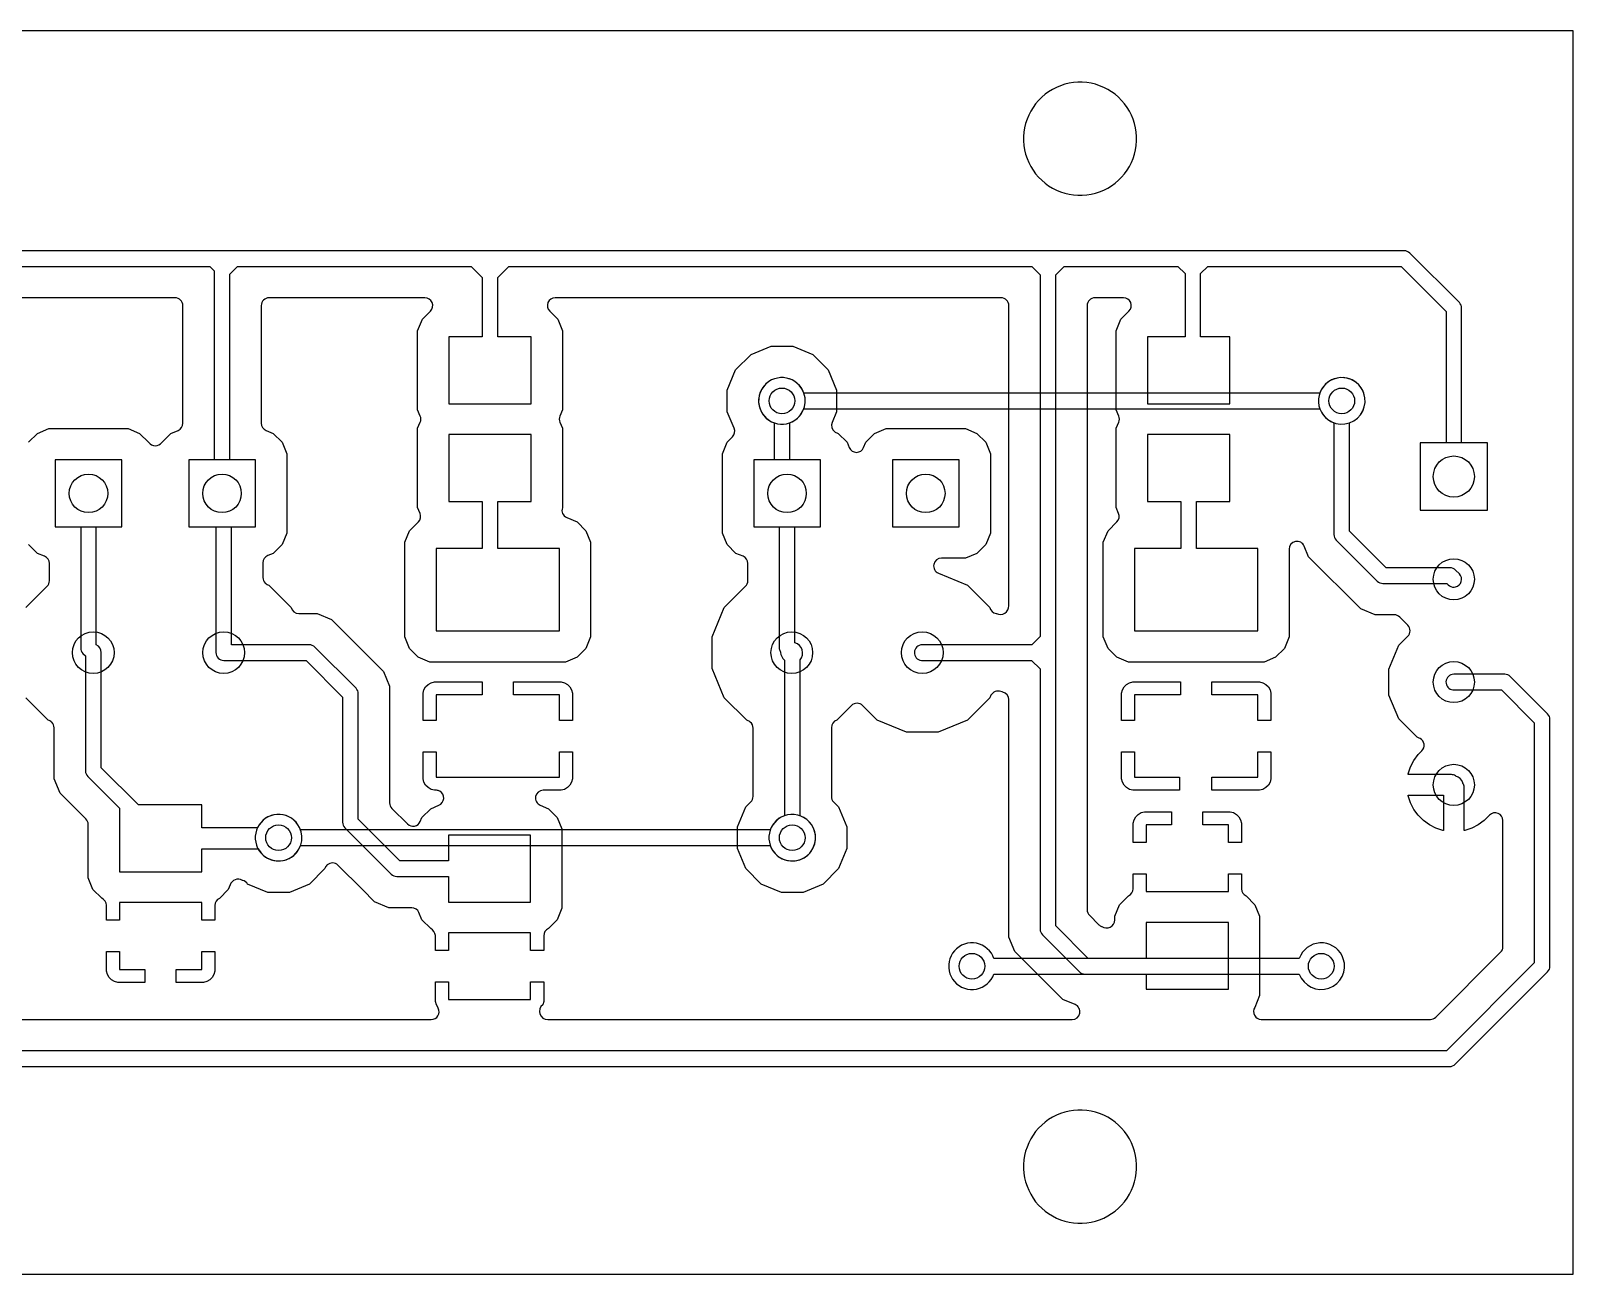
# Model space of a CAD drawing. Header units: millimetres. Extents: x -93.7 to -35.5, y -12.1 to 12.1.
# Drawn here: x -65.52 to -35.5, y -12.09 to 12.1 of the extents above; entities that cross this region are included whole.
import ezdxf

# ---------------------------------------------------------------- set-up
doc = ezdxf.new("R2010")
doc.units = ezdxf.units.MM

msp = doc.modelspace()

# ---------------------------------------------------------------- linework, layer by layer
at = {"layer": '16_copper'}
for points in [[(-50.811, 4.455, 0.263865), (-50.473, 4.748), (-40.427, 4.748, 0.992397), (-39.57, 5.046), (-39.593, 5.101, 0.662674), (-40.427, 5.052), (-50.473, 5.052), (-50.493, 5.101), (-50.522, 5.152), (-50.559, 5.199), (-50.601, 5.241), (-50.648, 5.278), (-50.699, 5.307), (-50.754, 5.33), (-50.811, 5.345), (-50.87, 5.353), (-50.93, 5.353), (-50.989, 5.345), (-51.046, 5.33), (-51.101, 5.307), (-51.152, 5.278), (-51.199, 5.241), (-51.241, 5.199), (-51.278, 5.152), (-51.307, 5.101), (-51.33, 5.046), (-51.345, 4.989), (-51.353, 4.93), (-51.353, 4.87), (-51.345, 4.811), (-51.33, 4.754), (-51.307, 4.699), (-51.278, 4.648), (-51.241, 4.601), (-51.199, 4.559), (-51.152, 4.522), (-51.101, 4.493), (-51.046, 4.47), (-50.989, 4.455), (-50.93, 4.447), (-50.87, 4.447)], [(-60.611, -4.045, 0.263865), (-60.273, -3.752), (-51.127, -3.752, 0.992397), (-50.27, -3.454), (-50.293, -3.399, 0.662674), (-51.127, -3.448), (-60.273, -3.448), (-60.293, -3.399), (-60.322, -3.348), (-60.359, -3.301), (-60.401, -3.259), (-60.448, -3.222), (-60.499, -3.193), (-60.554, -3.17), (-60.611, -3.155), (-60.67, -3.147), (-60.73, -3.147), (-60.789, -3.155), (-60.846, -3.17), (-60.901, -3.193), (-60.952, -3.222), (-60.999, -3.259), (-61.041, -3.301), (-61.078, -3.348), (-61.107, -3.399), (-61.13, -3.454), (-61.145, -3.511), (-61.153, -3.57), (-61.153, -3.63), (-61.145, -3.689), (-61.13, -3.746), (-61.107, -3.801), (-61.078, -3.852), (-61.041, -3.899), (-60.999, -3.941), (-60.952, -3.978), (-60.901, -4.007), (-60.846, -4.03), (-60.789, -4.045), (-60.73, -4.053), (-60.67, -4.053)], [(-47.111, -6.545, 0.263865), (-46.773, -6.252), (-40.827, -6.252, 0.992397), (-39.97, -5.954), (-39.993, -5.899, 0.662674), (-40.827, -5.948), (-46.773, -5.948), (-46.793, -5.899), (-46.822, -5.848), (-46.859, -5.801), (-46.901, -5.759), (-46.948, -5.722), (-46.999, -5.693), (-47.054, -5.67), (-47.111, -5.655), (-47.17, -5.647), (-47.23, -5.647), (-47.289, -5.655), (-47.346, -5.67), (-47.401, -5.693), (-47.452, -5.722), (-47.499, -5.759), (-47.541, -5.801), (-47.578, -5.848), (-47.607, -5.899), (-47.63, -5.954), (-47.645, -6.011), (-47.653, -6.07), (-47.653, -6.13), (-47.645, -6.189), (-47.63, -6.246), (-47.607, -6.301), (-47.578, -6.352), (-47.541, -6.399), (-47.499, -6.441), (-47.452, -6.478), (-47.401, -6.507), (-47.346, -6.53), (-47.289, -6.545), (-47.23, -6.553), (-47.17, -6.553)]]:
    msp.add_lwpolyline(points, format="xyb", close=True, dxfattribs=at)
for points in [[(-37.165, 4.082), (-38.473, 4.082), (-38.473, 2.774), (-37.165, 2.774)], [(-63.75, 3.75), (-65.05, 3.75), (-65.05, 2.45), (-63.75, 2.45)], [(-61.15, 3.75), (-62.45, 3.75), (-62.45, 2.45), (-61.15, 2.45)], [(-50.15, 3.75), (-51.45, 3.75), (-51.45, 2.45), (-50.15, 2.45)], [(-47.45, 3.75), (-48.75, 3.75), (-48.75, 2.45), (-47.45, 2.45)]]:
    msp.add_lwpolyline(points, close=True, dxfattribs=at)
at = {"layer": '1_copper'}
for points in [[(-69.279, 7.516), (-62.039, 7.516), (-61.952, 7.429), (-61.952, 7.428), (-61.952, 3.75), (-62.45, 3.75), (-62.45, 2.45), (-61.92, 2.45), (-61.92, 0.001, 0.414214), (-61.768, -0.151), (-60.164, -0.151), (-59.452, -0.863), (-59.452, -3.3, 0.198912), (-59.408, -3.408), (-58.508, -4.308, 0.198912), (-58.4, -4.352), (-57.392, -4.352), (-57.392, -4.851), (-55.792, -4.851), (-55.792, -3.551), (-57.392, -3.551), (-57.392, -4.048), (-58.337, -4.048), (-59.148, -3.237), (-59.148, -0.8, 0.198912), (-59.192, -0.692), (-59.993, 0.109, 0.198912), (-60.101, 0.153), (-61.616, 0.153), (-61.616, 2.45), (-61.15, 2.45), (-61.15, 3.75), (-61.648, 3.75), (-61.648, 7.365), (-61.497, 7.516), (-56.947, 7.516), (-56.734, 7.303), (-56.734, 6.144), (-57.382, 6.144), (-57.382, 4.844), (-55.782, 4.844), (-55.782, 6.144), (-56.43, 6.144), (-56.43, 7.303), (-56.217, 7.516), (-46.037, 7.516), (-45.872, 7.351), (-45.872, 0.317), (-46.036, 0.153), (-48.168, 0.153, 0.949951), (-48.184, -0.151), (-48.168, -0.151), (-46.038, -0.151), (-45.872, -0.317), (-45.872, -5.38, 0.198912), (-45.828, -5.488), (-45.108, -6.208, 0.198912), (-45, -6.252), (-43.808, -6.252), (-43.808, -6.549), (-42.208, -6.549), (-42.208, -5.249), (-43.808, -5.249), (-43.808, -5.948), (-44.937, -5.948), (-45.568, -5.317), (-45.568, 7.351), (-45.403, 7.516), (-43.191, 7.516), (-43.052, 7.377), (-43.052, 6.144), (-43.782, 6.144), (-43.782, 4.844), (-42.182, 4.844), (-42.182, 6.144), (-42.748, 6.144), (-42.748, 7.377), (-42.609, 7.516), (-38.846, 7.516), (-37.971, 6.641), (-37.971, 4.082), (-38.473, 4.082), (-38.473, 2.774), (-37.165, 2.774), (-37.165, 4.082), (-37.667, 4.082), (-37.667, 6.704, 0.198912), (-37.711, 6.812), (-38.675, 7.776, 0.198912), (-38.783, 7.82), (-87.132, 7.82, 0.198912)], [(-65.567, 4.095), (-65.395, 4.267), (-65.171, 4.36), (-63.629, 4.36), (-63.405, 4.267), (-63.228, 4.09, 0.513543), (-62.972, 4.09), (-62.795, 4.267), (-62.656, 4.324, 0.303351), (-62.562, 4.465), (-62.562, 6.754, 0.414214), (-62.714, 6.906), (-68.314, 6.906, 0.668179)], [(-68.168, -7.138), (-57.726, -7.138, 0.559292), (-57.59, -6.917), (-57.594, -6.909), (-57.628, -6.849), (-57.646, -6.785), (-57.646, -6.406), (-57.392, -6.406), (-57.392, -6.751), (-55.792, -6.751), (-55.792, -6.406), (-55.538, -6.406), (-55.538, -6.785), (-55.555, -6.849, 0.72945), (-55.458, -7.138), (-45.251, -7.138, 0.820685), (-45.193, -6.845), (-45.432, -6.746), (-46.13, -6.047), (-46.13, -6.047), (-46.366, -5.812), (-46.482, -5.532), (-46.482, -0.913, 0.348644), (-46.6, -0.766), (-46.611, -0.763, 0.355421), (-46.815, -0.808), (-46.818, -0.812, 0.107985), (-46.854, -0.877), (-47.29, -1.313), (-47.86, -1.548), (-48.476, -1.548), (-49.046, -1.313), (-49.33, -1.028, 0.414214), (-49.546, -1.028), (-49.83, -1.313, 0.329813), (-49.938, -1.459), (-49.938, -2.796, 0.198912), (-49.893, -2.904), (-49.799, -2.998), (-49.637, -3.389), (-49.637, -3.811), (-49.799, -4.202), (-50.098, -4.501), (-50.489, -4.663), (-50.911, -4.663), (-51.302, -4.501), (-51.601, -4.202), (-51.763, -3.811), (-51.763, -3.389), (-51.601, -2.998), (-51.507, -2.904, 0.198912), (-51.462, -2.796), (-51.462, -1.466, 0.221748), (-51.516, -1.349), (-51.525, -1.343, 0.097453), (-51.586, -1.313), (-52.022, -0.877), (-52.257, -0.307), (-52.257, 0.309), (-52.022, 0.879), (-51.607, 1.294, 0.198912), (-51.562, 1.401), (-51.562, 1.735, 0.303351), (-51.656, 1.876), (-51.795, 1.933), (-51.967, 2.105), (-52.06, 2.329), (-52.06, 3.871), (-51.967, 4.095), (-51.862, 4.2, 0.303348), (-51.829, 4.366), (-51.963, 4.689), (-51.963, 5.111), (-51.801, 5.502), (-51.502, 5.801), (-51.111, 5.963), (-50.689, 5.963), (-50.298, 5.801), (-49.999, 5.502), (-49.837, 5.111), (-49.837, 4.689), (-49.923, 4.481, 0.348652), (-49.871, 4.299), (-49.861, 4.292, 0.088879), (-49.805, 4.267), (-49.633, 4.095), (-49.591, 3.993, 0.668183), (-49.309, 3.993), (-49.267, 4.095), (-49.095, 4.267), (-48.871, 4.36), (-47.329, 4.36), (-47.105, 4.267), (-46.933, 4.095), (-46.84, 3.871), (-46.84, 2.329), (-46.933, 2.105), (-47.105, 1.933), (-47.329, 1.84), (-47.794, 1.84, 0.820677), (-47.852, 1.547), (-47.29, 1.315), (-46.854, 0.879, 0.299804), (-46.73, 0.765), (-46.725, 0.765, 0.583365), (-46.482, 0.915), (-46.482, 6.754, 0.414214), (-46.634, 6.906), (-55.314, 6.906, 0.668179), (-55.421, 6.646), (-55.265, 6.49), (-55.172, 6.266), (-55.172, 4.723), (-55.222, 4.603, 0.198914), (-55.222, 4.486), (-55.172, 4.366), (-55.172, 2.822, 0.404791), (-55.088, 2.628), (-54.888, 2.545), (-54.716, 2.373), (-54.624, 2.149), (-54.624, 0.307), (-54.716, 0.083), (-54.888, -0.089), (-55.112, -0.182), (-57.754, -0.182), (-57.979, -0.089), (-58.15, 0.083), (-58.243, 0.307), (-58.243, 2.149), (-58.15, 2.373), (-57.978, 2.545, 0.30335), (-57.945, 2.711), (-57.992, 2.823), (-57.992, 4.366), (-57.942, 4.486, 0.198914), (-57.942, 4.603), (-57.992, 4.723), (-57.992, 6.266), (-57.899, 6.49), (-57.743, 6.646, 0.668179), (-57.85, 6.906), (-60.886, 6.906, 0.414214), (-61.038, 6.754), (-61.038, 4.465, 0.303351), (-60.944, 4.324), (-60.805, 4.267), (-60.633, 4.095), (-60.54, 3.871), (-60.54, 2.329), (-60.633, 2.105), (-60.805, 1.933), (-60.912, 1.889, 0.303346), (-61.006, 1.748), (-61.006, 1.464, 0.205414), (-60.959, 1.354), (-60.955, 1.351, 0.107985), (-60.89, 1.315), (-60.454, 0.879, 0.34539), (-60.305, 0.763), (-59.949, 0.763), (-59.669, 0.647), (-58.89, -0.133), (-58.89, -0.133), (-58.654, -0.368), (-58.538, -0.648), (-58.538, -2.921, 0.198912), (-58.493, -3.029), (-58.189, -3.333, 0.534516), (-57.941, -3.284), (-57.909, -3.206), (-57.737, -3.035), (-57.579, -2.969), (-57.578, -2.969), (-57.577, -2.968, 0.622978), (-57.563, -2.695), (-57.577, -2.689, 0.089593), (-57.638, -2.676), (-57.667, -2.676), (-57.731, -2.659), (-57.789, -2.625), (-57.836, -2.578), (-57.87, -2.52), (-57.887, -2.455), (-57.887, -1.927), (-57.633, -1.927), (-57.633, -2.422), (-55.233, -2.422), (-55.233, -1.927), (-54.979, -1.927), (-54.979, -2.455), (-54.997, -2.52), (-55.03, -2.578), (-55.077, -2.625), (-55.135, -2.659), (-55.2, -2.676), (-55.546, -2.676, 0.820685), (-55.604, -2.969), (-55.446, -3.035), (-55.275, -3.206), (-55.182, -3.43), (-55.182, -4.973), (-55.275, -5.197), (-55.447, -5.369, 0.296246), (-55.538, -5.508), (-55.538, -5.797), (-55.792, -5.797), (-55.792, -5.451), (-57.392, -5.451), (-57.392, -5.797), (-57.646, -5.797), (-57.646, -5.508), (-57.646, -5.503, 0.258298), (-57.737, -5.369), (-57.909, -5.197), (-57.967, -5.056, 0.303351), (-58.108, -4.962), (-58.552, -4.962), (-58.832, -4.846), (-59.067, -4.61), (-59.543, -4.135, 0.401264), (-59.753, -4.13), (-59.761, -4.137, 0.109811), (-59.799, -4.202), (-60.098, -4.501), (-60.489, -4.663), (-60.911, -4.663), (-61.302, -4.501, 0.19363), (-61.396, -4.432), (-61.405, -4.43, 0.470454), (-61.643, -4.519), (-61.679, -4.607), (-61.851, -4.78, 0.296246), (-61.942, -4.918), (-61.942, -5.207), (-62.196, -5.207), (-62.196, -4.862), (-63.796, -4.862), (-63.796, -5.207), (-64.05, -5.207), (-64.05, -4.918), (-64.05, -4.914, 0.258305), (-64.141, -4.779), (-64.313, -4.607), (-64.406, -4.383), (-64.406, -3.343, 0.198912), (-64.45, -3.235), (-64.954, -2.732), (-65.07, -2.452), (-65.07, -1.462, 0.205414), (-65.117, -1.352), (-65.121, -1.349, 0.107985), (-65.186, -1.313), (-65.622, -0.877)], [(-65.622, 0.879), (-65.207, 1.294, 0.198912), (-65.162, 1.401), (-65.162, 1.735, 0.303351), (-65.256, 1.876), (-65.395, 1.933), (-65.567, 2.105)], [(-91.9, -8.052), (-37.9, -8.052, 0.198912), (-37.792, -8.008), (-35.992, -6.208, 0.198912), (-35.948, -6.1), (-35.948, -1.3, 0.198912), (-35.992, -1.192), (-36.72, -0.464, 0.198912), (-36.828, -0.42), (-37.819, -0.42, 0.949951), (-37.835, -0.724), (-37.819, -0.724), (-36.891, -0.724), (-36.252, -1.363), (-36.252, -6.037), (-37.963, -7.748), (-91.837, -7.748)]]:
    msp.add_lwpolyline(points, format="xyb", dxfattribs=at)
for points in [[(-38.273, -7.137, 0.189183), (-38.171, -7.093), (-36.907, -5.829, 0.198912), (-36.862, -5.721), (-36.862, -3.267, 0.668184), (-37.122, -3.159), (-37.227, -3.265), (-37.343, -3.349), (-37.47, -3.413), (-37.606, -3.458), (-37.619, -3.46), (-37.619, -2.62, 0.133705), (-37.641, -2.543), (-37.646, -2.533, 0.282839), (-37.777, -2.402), (-37.786, -2.395, 0.140361), (-37.867, -2.372), (-38.707, -2.372), (-38.705, -2.359), (-38.66, -2.223), (-38.596, -2.096), (-38.512, -1.98), (-38.441, -1.91, 0.501971), (-38.477, -1.668), (-38.491, -1.662), (-38.535, -1.643), (-38.89, -1.288), (-39.083, -0.823), (-39.083, -0.321), (-38.89, 0.144), (-38.714, 0.32, 0.414214), (-38.714, 0.536), (-38.871, 0.693, 0.198912), (-38.979, 0.738), (-39.352, 0.738), (-39.632, 0.854), (-40.646, 1.868), (-40.73, 2.072, 0.820685), (-41.024, 2.014), (-41.024, 0.307), (-41.116, 0.083), (-41.288, -0.089), (-41.512, -0.182), (-44.154, -0.182), (-44.379, -0.089), (-44.55, 0.083), (-44.643, 0.307), (-44.643, 2.149), (-44.55, 2.373), (-44.378, 2.545, 0.30335), (-44.345, 2.711), (-44.392, 2.823), (-44.392, 4.366), (-44.342, 4.486, 0.198914), (-44.342, 4.603), (-44.392, 4.723), (-44.392, 6.266), (-44.299, 6.49), (-44.143, 6.646, 0.668179), (-44.25, 6.906), (-44.806, 6.906, 0.414214), (-44.958, 6.754), (-44.958, -5.001, 0.198912), (-44.913, -5.109), (-44.729, -5.293, 0.101649), (-44.678, -5.327), (-44.672, -5.329, 0.575185), (-44.419, -5.201), (-44.418, -5.186), (-44.418, -5.127), (-44.325, -4.903), (-44.153, -4.731, 0.296249), (-44.062, -4.592), (-44.062, -4.303), (-43.808, -4.303), (-43.808, -4.649), (-42.208, -4.649), (-42.208, -4.303), (-41.954, -4.303), (-41.954, -4.592), (-41.954, -4.597, 0.258293), (-41.863, -4.731), (-41.691, -4.903), (-41.599, -5.127), (-41.599, -6.67), (-41.694, -6.901, 0.570908), (-41.568, -7.138), (-38.279, -7.138)], [(-50.611, -4.045, 0.761284), (-50.548, -3.173), (-50.548, -0.14, 0.557754), (-50.648, 0.194), (-50.648, 2.45), (-50.15, 2.45), (-50.15, 3.75), (-50.748, 3.75), (-50.748, 4.473, 0.992397), (-51.046, 5.33), (-51.101, 5.307, 0.662674), (-51.052, 4.473), (-51.052, 3.75), (-51.45, 3.75), (-51.45, 2.45), (-50.952, 2.45), (-50.952, 0.093, 0.111132), (-50.937, 0.028), (-50.935, 0.023), (-50.93, 0.014), (-50.925, 0.006, 0.198008), (-50.852, -0.142), (-50.852, -3.173), (-50.901, -3.193), (-50.952, -3.222), (-50.999, -3.259), (-51.041, -3.301), (-51.078, -3.348), (-51.107, -3.399), (-51.13, -3.454), (-51.145, -3.511), (-51.153, -3.57), (-51.153, -3.63), (-51.145, -3.689), (-51.13, -3.746), (-51.107, -3.801), (-51.078, -3.852), (-51.041, -3.899), (-50.999, -3.941), (-50.952, -3.978), (-50.901, -4.007), (-50.846, -4.03), (-50.789, -4.045), (-50.73, -4.053), (-50.67, -4.053)], [(-37.785, 1.28, 0.588813), (-37.711, 1.536), (-37.783, 1.608, 0.198912), (-37.891, 1.652), (-39.137, 1.652), (-39.848, 2.363), (-39.848, 4.473, 0.992397), (-40.146, 5.33), (-40.201, 5.307, 0.662674), (-40.152, 4.473), (-40.152, 2.3, 0.198912), (-40.108, 2.192), (-39.308, 1.392, 0.198912), (-39.2, 1.348), (-37.954, 1.348), (-37.927, 1.32), (-37.903, 1.301), (-37.876, 1.286), (-37.846, 1.278), (-37.815, 1.276)], [(-62.196, -3.815), (-61.099, -3.815, 0.981958), (-60.293, -3.399), (-60.322, -3.348, 0.585055), (-61.111, -3.409), (-62.196, -3.409), (-62.196, -2.962), (-63.43, -2.962), (-64.156, -2.237), (-64.156, 0.001, 0.309197), (-64.248, 0.156), (-64.248, 2.45), (-63.75, 2.45), (-63.75, 3.75), (-65.05, 3.75), (-65.05, 2.45), (-64.552, 2.45), (-64.552, 0.093, 0.198912), (-64.508, -0.015), (-64.46, -0.062), (-64.46, -2.3, 0.198912), (-64.416, -2.408), (-63.796, -3.028), (-63.796, -4.262), (-62.196, -4.262)]]:
    msp.add_lwpolyline(points, format="xyb", close=True, dxfattribs=at)
for points in [[(-55.233, 2.028), (-56.43, 2.028), (-56.43, 2.944), (-55.782, 2.944), (-55.782, 4.244), (-57.382, 4.244), (-57.382, 2.944), (-56.734, 2.944), (-56.734, 2.028), (-57.633, 2.028), (-57.633, 0.428), (-55.233, 0.428)], [(-41.633, 2.028), (-42.83, 2.028), (-42.83, 2.944), (-42.182, 2.944), (-42.182, 4.244), (-43.782, 4.244), (-43.782, 2.944), (-43.134, 2.944), (-43.134, 2.028), (-44.033, 2.028), (-44.033, 0.428), (-41.633, 0.428)], [(-47.45, 3.75), (-48.75, 3.75), (-48.75, 2.45), (-47.45, 2.45)], [(-57.887, -1.317), (-57.887, -0.789), (-57.87, -0.724), (-57.836, -0.666), (-57.789, -0.619), (-57.731, -0.585), (-57.667, -0.568), (-56.738, -0.568), (-56.738, -0.822), (-57.633, -0.822), (-57.633, -1.317)], [(-55.233, -1.317), (-55.233, -0.822), (-56.128, -0.822), (-56.128, -0.568), (-55.2, -0.568), (-55.135, -0.585), (-55.077, -0.619), (-55.03, -0.666), (-54.997, -0.724), (-54.979, -0.789), (-54.979, -1.317)], [(-44.287, -1.317), (-44.287, -0.789), (-44.27, -0.724), (-44.236, -0.666), (-44.189, -0.619), (-44.131, -0.585), (-44.067, -0.568), (-43.138, -0.568), (-43.138, -0.822), (-44.033, -0.822), (-44.033, -1.317)], [(-41.633, -1.317), (-41.633, -0.822), (-42.528, -0.822), (-42.528, -0.568), (-41.6, -0.568), (-41.535, -0.585), (-41.477, -0.619), (-41.43, -0.666), (-41.397, -0.724), (-41.379, -0.789), (-41.379, -1.317)], [(-44.067, -2.676), (-44.131, -2.659), (-44.189, -2.625), (-44.236, -2.578), (-44.27, -2.52), (-44.287, -2.455), (-44.287, -1.927), (-44.033, -1.927), (-44.033, -2.422), (-43.161, -2.422), (-43.161, -2.676)], [(-42.528, -2.676), (-42.528, -2.422), (-41.633, -2.422), (-41.633, -1.927), (-41.379, -1.927), (-41.379, -2.455), (-41.397, -2.52), (-41.43, -2.578), (-41.477, -2.625), (-41.535, -2.659), (-41.6, -2.676)], [(-38.032, -3.458), (-38.168, -3.413), (-38.295, -3.349), (-38.411, -3.265), (-38.512, -3.164), (-38.596, -3.048), (-38.66, -2.921), (-38.705, -2.785), (-38.707, -2.772), (-38.019, -2.772), (-38.019, -3.46)], [(-44.062, -3.694), (-44.062, -3.315), (-44.045, -3.251), (-44.011, -3.193), (-43.964, -3.145), (-43.906, -3.112), (-43.842, -3.095), (-43.313, -3.095), (-43.313, -3.349), (-43.808, -3.349), (-43.808, -3.694)], [(-42.208, -3.694), (-42.208, -3.349), (-42.703, -3.349), (-42.703, -3.095), (-42.175, -3.095), (-42.11, -3.112), (-42.052, -3.145), (-42.005, -3.193), (-41.972, -3.251), (-41.954, -3.315), (-41.954, -3.694)], [(-63.894, -6.399), (-63.952, -6.365), (-63.999, -6.318), (-64.033, -6.26), (-64.05, -6.195), (-64.05, -5.817), (-63.796, -5.817), (-63.796, -6.162), (-63.301, -6.162), (-63.301, -6.416), (-63.829, -6.416)], [(-62.691, -6.416), (-62.691, -6.162), (-62.196, -6.162), (-62.196, -5.817), (-61.942, -5.817), (-61.942, -6.195), (-61.959, -6.26), (-61.993, -6.318), (-62.04, -6.365), (-62.098, -6.399), (-62.163, -6.416)]]:
    msp.add_lwpolyline(points, close=True, dxfattribs=at)
at = {"layer": 'drills_PTH'}
for centre, radius in [((-37.819, 3.428), 0.4), ((-37.819, 1.428), 0.4), ((-64.308, 0.001), 0.406), ((-61.768, 0.001), 0.406), ((-50.708, 0.001), 0.406), ((-48.168, 0.001), 0.406), ((-37.819, -0.572), 0.4), ((-37.819, -2.572), 0.4)]:
    msp.add_circle(centre, radius, dxfattribs=at)
at = {"layer": 'drills_via_1_16'}
for centre, radius in [((-50.9, 4.9), 0.25), ((-40, 4.9), 0.25), ((-64.4, 3.1), 0.375), ((-61.8, 3.1), 0.375), ((-50.8, 3.1), 0.375), ((-48.1, 3.1), 0.375), ((-60.7, -3.6), 0.25), ((-50.7, -3.6), 0.25), ((-47.2, -6.1), 0.25), ((-40.4, -6.1), 0.25)]:
    msp.add_circle(centre, radius, dxfattribs=at)
at = {"layer": 'holes'}
for points in [[(-43.996, 9.957), (-43.996, 10.043), (-44.002, 10.129), (-44.016, 10.215), (-44.036, 10.299), (-44.063, 10.381), (-44.096, 10.461), (-44.135, 10.538), (-44.18, 10.612), (-44.231, 10.682), (-44.287, 10.747), (-44.348, 10.808), (-44.414, 10.865), (-44.484, 10.915), (-44.558, 10.96), (-44.635, 11), (-44.715, 11.033), (-44.797, 11.06), (-44.881, 11.08), (-44.966, 11.093), (-45.052, 11.1), (-45.139, 11.1), (-45.225, 11.093), (-45.31, 11.08), (-45.394, 11.06), (-45.477, 11.033), (-45.556, 11), (-45.633, 10.96), (-45.707, 10.915), (-45.777, 10.865), (-45.843, 10.808), (-45.904, 10.747), (-45.96, 10.682), (-46.011, 10.612), (-46.056, 10.538), (-46.095, 10.461), (-46.128, 10.381), (-46.155, 10.299), (-46.175, 10.215), (-46.189, 10.129), (-46.196, 10.043), (-46.196, 9.957), (-46.189, 9.871), (-46.175, 9.785), (-46.155, 9.701), (-46.128, 9.619), (-46.095, 9.539), (-46.056, 9.462), (-46.011, 9.388), (-45.96, 9.318), (-45.904, 9.253), (-45.843, 9.192), (-45.777, 9.135), (-45.707, 9.085), (-45.633, 9.04), (-45.556, 9), (-45.477, 8.967), (-45.394, 8.94), (-45.31, 8.92), (-45.225, 8.907), (-45.139, 8.9), (-45.052, 8.9), (-44.966, 8.907), (-44.881, 8.92), (-44.797, 8.94), (-44.715, 8.967), (-44.635, 9), (-44.558, 9.04), (-44.484, 9.085), (-44.414, 9.135), (-44.348, 9.192), (-44.287, 9.253), (-44.231, 9.318), (-44.18, 9.388), (-44.135, 9.462), (-44.096, 9.539), (-44.063, 9.619), (-44.036, 9.701), (-44.016, 9.785), (-44.002, 9.871), (-43.996, 9.957)], [(-43.996, 9.957), (-43.996, 10.043), (-44.002, 10.129), (-44.016, 10.215), (-44.036, 10.299), (-44.063, 10.381), (-44.096, 10.461), (-44.135, 10.538), (-44.18, 10.612), (-44.231, 10.682), (-44.287, 10.747), (-44.348, 10.808), (-44.414, 10.865), (-44.484, 10.915), (-44.558, 10.96), (-44.635, 11), (-44.715, 11.033), (-44.797, 11.06), (-44.881, 11.08), (-44.966, 11.093), (-45.052, 11.1), (-45.139, 11.1), (-45.225, 11.093), (-45.31, 11.08), (-45.394, 11.06), (-45.477, 11.033), (-45.556, 11), (-45.633, 10.96), (-45.707, 10.915), (-45.777, 10.865), (-45.843, 10.808), (-45.904, 10.747), (-45.96, 10.682), (-46.011, 10.612), (-46.056, 10.538), (-46.095, 10.461), (-46.128, 10.381), (-46.155, 10.299), (-46.175, 10.215), (-46.189, 10.129), (-46.196, 10.043), (-46.196, 9.957), (-46.189, 9.871), (-46.175, 9.785), (-46.155, 9.701), (-46.128, 9.619), (-46.095, 9.539), (-46.056, 9.462), (-46.011, 9.388), (-45.96, 9.318), (-45.904, 9.253), (-45.843, 9.192), (-45.777, 9.135), (-45.707, 9.085), (-45.633, 9.04), (-45.556, 9), (-45.477, 8.967), (-45.394, 8.94), (-45.31, 8.92), (-45.225, 8.907), (-45.139, 8.9), (-45.052, 8.9), (-44.966, 8.907), (-44.881, 8.92), (-44.797, 8.94), (-44.715, 8.967), (-44.635, 9), (-44.558, 9.04), (-44.484, 9.085), (-44.414, 9.135), (-44.348, 9.192), (-44.287, 9.253), (-44.231, 9.318), (-44.18, 9.388), (-44.135, 9.462), (-44.096, 9.539), (-44.063, 9.619), (-44.036, 9.701), (-44.016, 9.785), (-44.002, 9.871), (-43.996, 9.957)], [(-43.996, 9.957), (-43.996, 10.043), (-44.002, 10.129), (-44.016, 10.215), (-44.036, 10.299), (-44.063, 10.381), (-44.096, 10.461), (-44.135, 10.538), (-44.18, 10.612), (-44.231, 10.682), (-44.287, 10.747), (-44.348, 10.808), (-44.414, 10.865), (-44.484, 10.915), (-44.558, 10.96), (-44.635, 11), (-44.715, 11.033), (-44.797, 11.06), (-44.881, 11.08), (-44.966, 11.093), (-45.052, 11.1), (-45.139, 11.1), (-45.225, 11.093), (-45.31, 11.08), (-45.394, 11.06), (-45.477, 11.033), (-45.556, 11), (-45.633, 10.96), (-45.707, 10.915), (-45.777, 10.865), (-45.843, 10.808), (-45.904, 10.747), (-45.96, 10.682), (-46.011, 10.612), (-46.056, 10.538), (-46.095, 10.461), (-46.128, 10.381), (-46.155, 10.299), (-46.175, 10.215), (-46.189, 10.129), (-46.196, 10.043), (-46.196, 9.957), (-46.189, 9.871), (-46.175, 9.785), (-46.155, 9.701), (-46.128, 9.619), (-46.095, 9.539), (-46.056, 9.462), (-46.011, 9.388), (-45.96, 9.318), (-45.904, 9.253), (-45.843, 9.192), (-45.777, 9.135), (-45.707, 9.085), (-45.633, 9.04), (-45.556, 9), (-45.477, 8.967), (-45.394, 8.94), (-45.31, 8.92), (-45.225, 8.907), (-45.139, 8.9), (-45.052, 8.9), (-44.966, 8.907), (-44.881, 8.92), (-44.797, 8.94), (-44.715, 8.967), (-44.635, 9), (-44.558, 9.04), (-44.484, 9.085), (-44.414, 9.135), (-44.348, 9.192), (-44.287, 9.253), (-44.231, 9.318), (-44.18, 9.388), (-44.135, 9.462), (-44.096, 9.539), (-44.063, 9.619), (-44.036, 9.701), (-44.016, 9.785), (-44.002, 9.871), (-43.996, 9.957)], [(-43.996, 9.957), (-43.996, 10.043), (-44.002, 10.129), (-44.016, 10.215), (-44.036, 10.299), (-44.063, 10.381), (-44.096, 10.461), (-44.135, 10.538), (-44.18, 10.612), (-44.231, 10.682), (-44.287, 10.747), (-44.348, 10.808), (-44.414, 10.865), (-44.484, 10.915), (-44.558, 10.96), (-44.635, 11), (-44.715, 11.033), (-44.797, 11.06), (-44.881, 11.08), (-44.966, 11.093), (-45.052, 11.1), (-45.139, 11.1), (-45.225, 11.093), (-45.31, 11.08), (-45.394, 11.06), (-45.477, 11.033), (-45.556, 11), (-45.633, 10.96), (-45.707, 10.915), (-45.777, 10.865), (-45.843, 10.808), (-45.904, 10.747), (-45.96, 10.682), (-46.011, 10.612), (-46.056, 10.538), (-46.095, 10.461), (-46.128, 10.381), (-46.155, 10.299), (-46.175, 10.215), (-46.189, 10.129), (-46.196, 10.043), (-46.196, 9.957), (-46.189, 9.871), (-46.175, 9.785), (-46.155, 9.701), (-46.128, 9.619), (-46.095, 9.539), (-46.056, 9.462), (-46.011, 9.388), (-45.96, 9.318), (-45.904, 9.253), (-45.843, 9.192), (-45.777, 9.135), (-45.707, 9.085), (-45.633, 9.04), (-45.556, 9), (-45.477, 8.967), (-45.394, 8.94), (-45.31, 8.92), (-45.225, 8.907), (-45.139, 8.9), (-45.052, 8.9), (-44.966, 8.907), (-44.881, 8.92), (-44.797, 8.94), (-44.715, 8.967), (-44.635, 9), (-44.558, 9.04), (-44.484, 9.085), (-44.414, 9.135), (-44.348, 9.192), (-44.287, 9.253), (-44.231, 9.318), (-44.18, 9.388), (-44.135, 9.462), (-44.096, 9.539), (-44.063, 9.619), (-44.036, 9.701), (-44.016, 9.785), (-44.002, 9.871), (-43.996, 9.957)], [(-43.996, -10.043), (-43.996, -9.957), (-44.002, -9.871), (-44.016, -9.785), (-44.036, -9.701), (-44.063, -9.619), (-44.096, -9.539), (-44.135, -9.462), (-44.18, -9.388), (-44.231, -9.318), (-44.287, -9.253), (-44.348, -9.192), (-44.414, -9.135), (-44.484, -9.085), (-44.558, -9.04), (-44.635, -9), (-44.715, -8.967), (-44.797, -8.94), (-44.881, -8.92), (-44.966, -8.907), (-45.052, -8.9), (-45.139, -8.9), (-45.225, -8.907), (-45.31, -8.92), (-45.394, -8.94), (-45.477, -8.967), (-45.556, -9), (-45.633, -9.04), (-45.707, -9.085), (-45.777, -9.135), (-45.843, -9.192), (-45.904, -9.253), (-45.96, -9.318), (-46.011, -9.388), (-46.056, -9.462), (-46.095, -9.539), (-46.128, -9.619), (-46.155, -9.701), (-46.175, -9.785), (-46.189, -9.871), (-46.196, -9.957), (-46.196, -10.043), (-46.189, -10.129), (-46.175, -10.215), (-46.155, -10.299), (-46.128, -10.381), (-46.095, -10.461), (-46.056, -10.538), (-46.011, -10.612), (-45.96, -10.682), (-45.904, -10.747), (-45.843, -10.808), (-45.777, -10.865), (-45.707, -10.915), (-45.633, -10.96), (-45.556, -11), (-45.477, -11.033), (-45.394, -11.06), (-45.31, -11.08), (-45.225, -11.093), (-45.139, -11.1), (-45.052, -11.1), (-44.966, -11.093), (-44.881, -11.08), (-44.797, -11.06), (-44.715, -11.033), (-44.635, -11), (-44.558, -10.96), (-44.484, -10.915), (-44.414, -10.865), (-44.348, -10.808), (-44.287, -10.747), (-44.231, -10.682), (-44.18, -10.612), (-44.135, -10.538), (-44.096, -10.461), (-44.063, -10.381), (-44.036, -10.299), (-44.016, -10.215), (-44.002, -10.129), (-43.996, -10.043)], [(-43.996, -10.043), (-43.996, -9.957), (-44.002, -9.871), (-44.016, -9.785), (-44.036, -9.701), (-44.063, -9.619), (-44.096, -9.539), (-44.135, -9.462), (-44.18, -9.388), (-44.231, -9.318), (-44.287, -9.253), (-44.348, -9.192), (-44.414, -9.135), (-44.484, -9.085), (-44.558, -9.04), (-44.635, -9), (-44.715, -8.967), (-44.797, -8.94), (-44.881, -8.92), (-44.966, -8.907), (-45.052, -8.9), (-45.139, -8.9), (-45.225, -8.907), (-45.31, -8.92), (-45.394, -8.94), (-45.477, -8.967), (-45.556, -9), (-45.633, -9.04), (-45.707, -9.085), (-45.777, -9.135), (-45.843, -9.192), (-45.904, -9.253), (-45.96, -9.318), (-46.011, -9.388), (-46.056, -9.462), (-46.095, -9.539), (-46.128, -9.619), (-46.155, -9.701), (-46.175, -9.785), (-46.189, -9.871), (-46.196, -9.957), (-46.196, -10.043), (-46.189, -10.129), (-46.175, -10.215), (-46.155, -10.299), (-46.128, -10.381), (-46.095, -10.461), (-46.056, -10.538), (-46.011, -10.612), (-45.96, -10.682), (-45.904, -10.747), (-45.843, -10.808), (-45.777, -10.865), (-45.707, -10.915), (-45.633, -10.96), (-45.556, -11), (-45.477, -11.033), (-45.394, -11.06), (-45.31, -11.08), (-45.225, -11.093), (-45.139, -11.1), (-45.052, -11.1), (-44.966, -11.093), (-44.881, -11.08), (-44.797, -11.06), (-44.715, -11.033), (-44.635, -11), (-44.558, -10.96), (-44.484, -10.915), (-44.414, -10.865), (-44.348, -10.808), (-44.287, -10.747), (-44.231, -10.682), (-44.18, -10.612), (-44.135, -10.538), (-44.096, -10.461), (-44.063, -10.381), (-44.036, -10.299), (-44.016, -10.215), (-44.002, -10.129), (-43.996, -10.043)], [(-43.996, -10.043), (-43.996, -9.957), (-44.002, -9.871), (-44.016, -9.785), (-44.036, -9.701), (-44.063, -9.619), (-44.096, -9.539), (-44.135, -9.462), (-44.18, -9.388), (-44.231, -9.318), (-44.287, -9.253), (-44.348, -9.192), (-44.414, -9.135), (-44.484, -9.085), (-44.558, -9.04), (-44.635, -9), (-44.715, -8.967), (-44.797, -8.94), (-44.881, -8.92), (-44.966, -8.907), (-45.052, -8.9), (-45.139, -8.9), (-45.225, -8.907), (-45.31, -8.92), (-45.394, -8.94), (-45.477, -8.967), (-45.556, -9), (-45.633, -9.04), (-45.707, -9.085), (-45.777, -9.135), (-45.843, -9.192), (-45.904, -9.253), (-45.96, -9.318), (-46.011, -9.388), (-46.056, -9.462), (-46.095, -9.539), (-46.128, -9.619), (-46.155, -9.701), (-46.175, -9.785), (-46.189, -9.871), (-46.196, -9.957), (-46.196, -10.043), (-46.189, -10.129), (-46.175, -10.215), (-46.155, -10.299), (-46.128, -10.381), (-46.095, -10.461), (-46.056, -10.538), (-46.011, -10.612), (-45.96, -10.682), (-45.904, -10.747), (-45.843, -10.808), (-45.777, -10.865), (-45.707, -10.915), (-45.633, -10.96), (-45.556, -11), (-45.477, -11.033), (-45.394, -11.06), (-45.31, -11.08), (-45.225, -11.093), (-45.139, -11.1), (-45.052, -11.1), (-44.966, -11.093), (-44.881, -11.08), (-44.797, -11.06), (-44.715, -11.033), (-44.635, -11), (-44.558, -10.96), (-44.484, -10.915), (-44.414, -10.865), (-44.348, -10.808), (-44.287, -10.747), (-44.231, -10.682), (-44.18, -10.612), (-44.135, -10.538), (-44.096, -10.461), (-44.063, -10.381), (-44.036, -10.299), (-44.016, -10.215), (-44.002, -10.129), (-43.996, -10.043)], [(-43.996, -10.043), (-43.996, -9.957), (-44.002, -9.871), (-44.016, -9.785), (-44.036, -9.701), (-44.063, -9.619), (-44.096, -9.539), (-44.135, -9.462), (-44.18, -9.388), (-44.231, -9.318), (-44.287, -9.253), (-44.348, -9.192), (-44.414, -9.135), (-44.484, -9.085), (-44.558, -9.04), (-44.635, -9), (-44.715, -8.967), (-44.797, -8.94), (-44.881, -8.92), (-44.966, -8.907), (-45.052, -8.9), (-45.139, -8.9), (-45.225, -8.907), (-45.31, -8.92), (-45.394, -8.94), (-45.477, -8.967), (-45.556, -9), (-45.633, -9.04), (-45.707, -9.085), (-45.777, -9.135), (-45.843, -9.192), (-45.904, -9.253), (-45.96, -9.318), (-46.011, -9.388), (-46.056, -9.462), (-46.095, -9.539), (-46.128, -9.619), (-46.155, -9.701), (-46.175, -9.785), (-46.189, -9.871), (-46.196, -9.957), (-46.196, -10.043), (-46.189, -10.129), (-46.175, -10.215), (-46.155, -10.299), (-46.128, -10.381), (-46.095, -10.461), (-46.056, -10.538), (-46.011, -10.612), (-45.96, -10.682), (-45.904, -10.747), (-45.843, -10.808), (-45.777, -10.865), (-45.707, -10.915), (-45.633, -10.96), (-45.556, -11), (-45.477, -11.033), (-45.394, -11.06), (-45.31, -11.08), (-45.225, -11.093), (-45.139, -11.1), (-45.052, -11.1), (-44.966, -11.093), (-44.881, -11.08), (-44.797, -11.06), (-44.715, -11.033), (-44.635, -11), (-44.558, -10.96), (-44.484, -10.915), (-44.414, -10.865), (-44.348, -10.808), (-44.287, -10.747), (-44.231, -10.682), (-44.18, -10.612), (-44.135, -10.538), (-44.096, -10.461), (-44.063, -10.381), (-44.036, -10.299), (-44.016, -10.215), (-44.002, -10.129), (-43.996, -10.043)]]:
    msp.add_lwpolyline(points, close=True, dxfattribs=at)
at = {"layer": 'outline'}
msp.add_lwpolyline([(-93.696, -12.092), (-35.496, -12.092), (-35.496, 12.1), (-93.696, 12.1), (-93.696, -12.092)], close=True, dxfattribs=at)

doc.saveas('drawing.dxf')
